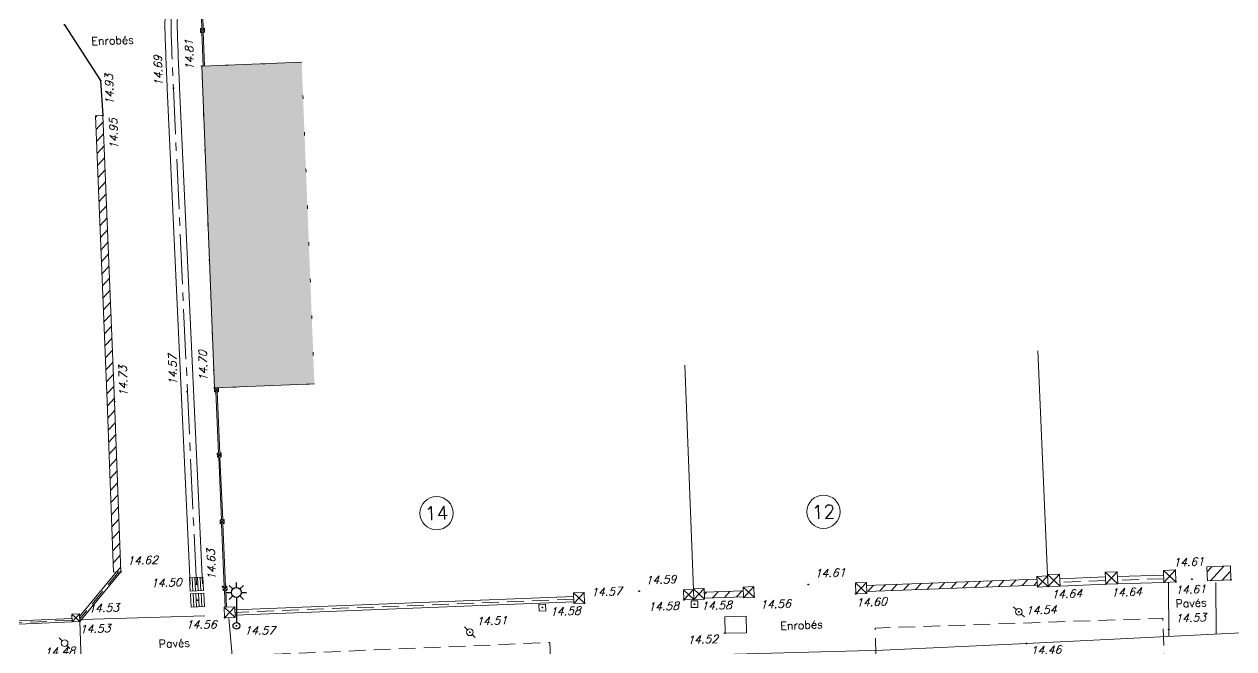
# Model space of a CAD drawing. Header units: metres. Extents: x 1373359 to 1376054, y 5226623 to 5228666.
# Drawn here: x 1375283.15 to 1375319.42, y 5226700.76 to 5226719.48 of the extents above; entities that cross this region are included whole.
import ezdxf
from ezdxf.enums import TextEntityAlignment as Align

# ---------------------------------------------------------------- set-up
doc = ezdxf.new("R2010")
doc.units = ezdxf.units.M
doc.header["$LTSCALE"] = 2
doc.header["$PDMODE"] = 32
doc.header["$PDSIZE"] = 0.02
for name, pattern in [('AXES2', [1.125, 0.75, -0.125, 0.125, -0.125]), ('INTERROMPU2', [0.375, 0.25, -0.125]), ('POINTILLE', [0.25, 0, -0.25])]:
    doc.linetypes.add(name, pattern=pattern)
doc.layers.get('0').update_dxf_attribs({"color": 6})
for name, color, linetype, lineweight in [('ASSEP_P_--GC--', 5, 'Continuous', 9), ('ASSEP_P_AFFCAR', 5, 'Continuous', 0), ('CAD_L_PARCELLE', 253, 'Continuous', 0), ('EAU_P_BCR', 4, 'Continuous', 9), ('EV_F_TEXNATSOL', 7, 'Continuous', 0), ('FDP_F_BATI', 7, 'Continuous', 9), ('FDP_F_TBATNUM', 7, 'Continuous', 9), ('FDP_L_BATI', 7, 'Continuous', 9), ('FDP_L_CLOT', 7, 'Continuous', 0), ('FDP_L_MURBAHUT', 7, 'Continuous', 9), ('FDP_L_MURPLEIN', 7, 'Continuous', 9), ('SIGH _L_LIGNE', 7, 'INTERROMPU2', 9), ('TEL_P_AFFREC', 6, 'Continuous', 9), ('VOIE_L_BORDREV', 252, 'Continuous', 0), ('VOIE_L_BORDURE', 7, 'Continuous', 9)]:
    doc.layers.add(name, color=color, linetype=linetype, lineweight=lineweight)
for name, color, linetype in [('ECLAI_P_SUPPE0', 6, 'Continuous'), ('FDP_P_SEUILPIE', 7, 'Continuous'), ('TopoAlt', 7, 'Continuous'), ('Topojis', 7, 'Continuous')]:
    doc.layers.add(name, color=color, linetype=linetype)
doc.styles.get("Standard").update_dxf_attribs({"font": 'romans.shx'})
pattern_1 = [(47.573795383, (0, 0), (-0.187489304115, 0.171358573881), [])]

# ---------------------------------------------------------------- blocks, each defined once
blk = doc.blocks.new('Tcpoint')
at = {"color": 0}
blk.add_point((0, 0), dxfattribs=at)
at = {"layer": 'TopoAlt'}
blk.add_attdef('ALT', (0.2, 0.2), '', height=0.24, dxfattribs=at)
blk = doc.blocks.new('CB006')
at = {"color": 0}
for p, q in [((-0.039996, 0.19998), (-0.039996, -0.19998)), ((0.039996, 0.19998), (0.039996, -0.19998)), ((0.039996, -0.19998), (0.039996, -0.19998))]:
    blk.add_line(p, q, dxfattribs=at)
for points in [[(-0.19998, -0.19998), (0.19998, -0.19998), (0.19998, 0.19998), (-0.19998, 0.19998), (-0.19998, -0.19998)], [(-0.119988, 0.19998), (-0.119988, -0.19998)], [(0.119988, 0.19998), (0.119988, -0.19998)]]:
    blk.add_lwpolyline(points, dxfattribs=at)
blk.add_point((0, 0), dxfattribs=at)
blk = doc.blocks.new('a001')
at = {"color": 0}
for points in [[(0.160355, 0.160355), (0.070711, 0.070711)], [(-0.070711, -0.070711), (-0.160355, -0.160355)]]:
    blk.add_lwpolyline(points, dxfattribs=at)
blk.add_circle((0, 0), 0.1, dxfattribs=at)
blk = doc.blocks.new('CB001')
at = {"color": 0, "linetype": 'Continuous'}
for p, q in [((0, 1), (0, 0)), ((0, 1), (1, 1)), ((1, 1), (1, 0)), ((0, 0), (1, 0))]:
    blk.add_line(p, q, dxfattribs=at)
blk = doc.blocks.new('CB012')
at = {"color": 0}
blk.add_line((0, 0), (0, 0), dxfattribs=at)
blk.add_lwpolyline([(-0.1, -0.1), (-0.1, 0.1), (0.1, 0.1), (0.1, -0.1)], close=True, dxfattribs=at)
blk = doc.blocks.new('l009')
at = {"color": 0}
for points in [[(-0.212132, 1.212132), (-0.106066, 1.106066)], [(0, 1.15), (0, 1.3)], [(0.212132, 1.212132), (0.106066, 1.106066)], [(-0.3, 1), (-0.15, 1)], [(-0.106066, 0.893934), (-0.212132, 0.787868)], [(0, 0.85), (0, 0.85), (0, 0.1)], [(0.106066, 0.893934), (0.212132, 0.787868)], [(0.15, 1), (0.3, 1)]]:
    blk.add_lwpolyline(points, dxfattribs=at)
for centre, radius in [((0, 1), 0.15), ((0, 0), 0.1)]:
    blk.add_circle(centre, radius, dxfattribs=at)

msp = doc.modelspace()

# ---------------------------------------------------------------- hatches: boundary and pattern name
at = {"layer": 'FDP_F_BATI'}
msp.add_hatch(color=9, dxfattribs=at).paths.add_polyline_path([(1375291.473, 5226718.336), (1375288.475, 5226718.218), (1375288.856, 5226708.579), (1375291.854, 5226708.697)])
at = {"layer": 'FDP_L_MURPLEIN'}
h = msp.add_hatch(dxfattribs=at)
h.set_pattern_fill('ANSI31', color=256, scale=0.08, style=0)
h.set_pattern_definition(pattern_1)
h.paths.add_polyline_path([(1375285.291, 5226716.736), (1375285.646, 5226708.167), (1375285.83, 5226703.058), (1375286.05, 5226703.066), (1375285.866, 5226708.175), (1375285.511, 5226716.745)])
h = msp.add_hatch(dxfattribs=at)
h.set_pattern_fill('ANSI31', color=256, scale=0.08, style=0)
h.set_pattern_definition(pattern_1)
h.paths.add_polyline_path([(1375319.312, 5226703.244), (1375318.608, 5226703.212), (1375318.627, 5226702.793), (1375319.331, 5226702.824)])
h = msp.add_hatch(dxfattribs=at)
h.set_pattern_fill('ANSI31', color=256, scale=0.08, style=0)
h.set_pattern_definition(pattern_1)
h.paths.add_polyline_path([(1375313.518, 5226702.849), (1375308.407, 5226702.658), (1375308.413, 5226702.478), (1375313.525, 5226702.67)])
h = msp.add_hatch(dxfattribs=at)
h.set_pattern_fill('ANSI31', color=256, scale=0.08, style=0)
h.set_pattern_definition(pattern_1)
h.paths.add_polyline_path([(1375304.708, 5226702.5), (1375303.545, 5226702.457), (1375303.551, 5226702.277), (1375304.714, 5226702.32)])

# ---------------------------------------------------------------- linework, layer by layer
at = {"layer": 'CAD_L_PARCELLE', "flags": 128}
for points in [[(1375313.543, 5226709.689), (1375313.832, 5226702.981)], [(1375303.223, 5226702.535), (1375302.962, 5226709.258)]]:
    msp.add_lwpolyline(points, dxfattribs=at)
at = {"layer": 'FDP_F_BATI', "color": 255, "linetype": 'POINTILLE', "ltscale": 2, "flags": 128}
msp.add_lwpolyline([(1375291.473, 5226718.336), (1375288.475, 5226718.218), (1375288.856, 5226708.579), (1375291.854, 5226708.697)], close=True, dxfattribs=at)
at = {"layer": 'FDP_F_TBATNUM'}
for centre in [(1375295.517, 5226704.823), (1375307.116, 5226704.866)]:
    msp.add_circle(centre, 0.499, dxfattribs=at)
at = {"layer": 'FDP_L_BATI', "flags": 128}
msp.add_lwpolyline([(1375291.473, 5226718.336), (1375288.475, 5226718.218), (1375288.856, 5226708.579), (1375291.854, 5226708.697)], dxfattribs=at)
at = {"layer": 'FDP_L_CLOT'}
for p, q in [((1375288.856, 5226708.579), (1375288.976, 5226708.584)), ((1375288.981, 5226708.464), (1375288.856, 5226708.579)), ((1375288.856, 5226708.579), (1375288.861, 5226708.459)), ((1375288.861, 5226708.459), (1375288.976, 5226708.584)), ((1375288.976, 5226708.584), (1375288.981, 5226708.464)), ((1375288.981, 5226708.464), (1375288.861, 5226708.459)), ((1375288.939, 5226706.622), (1375289.059, 5226706.627)), ((1375289.064, 5226706.507), (1375288.939, 5226706.622)), ((1375288.939, 5226706.622), (1375288.945, 5226706.502)), ((1375288.945, 5226706.502), (1375289.059, 5226706.627)), ((1375289.064, 5226706.507), (1375288.945, 5226706.502)), ((1375289.059, 5226706.627), (1375289.064, 5226706.507)), ((1375289.025, 5226704.624), (1375289.145, 5226704.629)), ((1375289.15, 5226704.509), (1375289.025, 5226704.624)), ((1375289.025, 5226704.624), (1375289.03, 5226704.504)), ((1375289.03, 5226704.504), (1375289.145, 5226704.629)), ((1375289.15, 5226704.509), (1375289.03, 5226704.504)), ((1375289.145, 5226704.629), (1375289.15, 5226704.509)), ((1375289.11, 5226702.626), (1375289.23, 5226702.631)), ((1375289.235, 5226702.511), (1375289.11, 5226702.626)), ((1375289.11, 5226702.626), (1375289.115, 5226702.506)), ((1375289.115, 5226702.506), (1375289.23, 5226702.631)), ((1375289.235, 5226702.511), (1375289.115, 5226702.506)), ((1375289.23, 5226702.631), (1375289.235, 5226702.511))]:
    msp.add_line(p, q, dxfattribs=at)
for points in [[(1375288.415, 5226721.233), (1375288.477, 5226719.354)], [(1375288.455, 5226721.234), (1375288.517, 5226719.355)], [(1375288.557, 5226719.356), (1375288.561, 5226719.236)], [(1375288.438, 5226719.352), (1375288.442, 5226719.232)], [(1375288.481, 5226719.234), (1375288.515, 5226718.219)], [(1375288.521, 5226719.235), (1375288.555, 5226718.22)], [(1375288.901, 5226708.461), (1375288.979, 5226706.624)], [(1375288.941, 5226708.462), (1375289.019, 5226706.626)], [(1375288.985, 5226706.504), (1375289.065, 5226704.626)], [(1375289.024, 5226706.506), (1375289.105, 5226704.627)], [(1375289.07, 5226704.506), (1375289.15, 5226702.627)], [(1375289.11, 5226704.507), (1375289.19, 5226702.629)], [(1375289.155, 5226702.508), (1375289.176, 5226702.008)], [(1375289.195, 5226702.509), (1375289.216, 5226702.01)]]:
    msp.add_lwpolyline(points, dxfattribs=at)
at = {"layer": 'FDP_L_CLOT', "flags": 128}
for points in [[(1375288.438, 5226719.352), (1375288.557, 5226719.356)], [(1375288.557, 5226719.356), (1375288.442, 5226719.232)], [(1375288.438, 5226719.352), (1375288.561, 5226719.236)], [(1375288.442, 5226719.232), (1375288.561, 5226719.236)]]:
    msp.add_lwpolyline(points, dxfattribs=at)
at = {"layer": 'FDP_L_MURBAHUT'}
for p, q in [((1375315.921, 5226703.066), (1375315.561, 5226703.052)), ((1375315.576, 5226702.692), (1375315.561, 5226703.052)), ((1375315.561, 5226703.052), (1375315.935, 5226702.707)), ((1375315.576, 5226702.692), (1375315.921, 5226703.066)), ((1375315.921, 5226703.066), (1375315.935, 5226702.707)), ((1375317.668, 5226703.121), (1375317.308, 5226703.109)), ((1375317.32, 5226702.75), (1375317.308, 5226703.109)), ((1375317.308, 5226703.109), (1375317.68, 5226702.761)), ((1375317.32, 5226702.75), (1375317.668, 5226703.121)), ((1375317.668, 5226703.121), (1375317.68, 5226702.761)), ((1375314.192, 5226702.996), (1375313.832, 5226702.981)), ((1375313.847, 5226702.622), (1375313.832, 5226702.981)), ((1375313.832, 5226702.981), (1375314.206, 5226702.636)), ((1375313.847, 5226702.622), (1375314.192, 5226702.996)), ((1375314.192, 5226702.996), (1375314.206, 5226702.636)), ((1375315.935, 5226702.707), (1375315.576, 5226702.692)), ((1375317.68, 5226702.761), (1375317.32, 5226702.75)), ((1375299.942, 5226702.445), (1375299.622, 5226702.432)), ((1375299.635, 5226702.113), (1375299.622, 5226702.432)), ((1375299.622, 5226702.432), (1375299.955, 5226702.126)), ((1375299.635, 5226702.113), (1375299.942, 5226702.445)), ((1375299.942, 5226702.445), (1375299.955, 5226702.126)), ((1375303.223, 5226702.535), (1375302.923, 5226702.525)), ((1375302.933, 5226702.225), (1375302.923, 5226702.525)), ((1375302.923, 5226702.525), (1375303.233, 5226702.235)), ((1375302.933, 5226702.225), (1375303.223, 5226702.535)), ((1375303.223, 5226702.535), (1375303.233, 5226702.235)), ((1375314.206, 5226702.636), (1375313.847, 5226702.622)), ((1375289.469, 5226702.02), (1375289.149, 5226702.007)), ((1375289.162, 5226701.687), (1375289.149, 5226702.007)), ((1375289.149, 5226702.007), (1375289.482, 5226701.7)), ((1375289.162, 5226701.687), (1375289.469, 5226702.02)), ((1375289.469, 5226702.02), (1375289.482, 5226701.7)), ((1375299.955, 5226702.126), (1375299.635, 5226702.113)), ((1375303.233, 5226702.235), (1375302.933, 5226702.225)), ((1375284.808, 5226701.804), (1375284.578, 5226701.794)), ((1375284.588, 5226701.564), (1375284.578, 5226701.794)), ((1375284.578, 5226701.794), (1375284.818, 5226701.574)), ((1375284.588, 5226701.564), (1375284.808, 5226701.804)), ((1375284.808, 5226701.804), (1375284.818, 5226701.574)), ((1375289.482, 5226701.7), (1375289.162, 5226701.687)), ((1375284.818, 5226701.574), (1375284.588, 5226701.564))]:
    msp.add_line(p, q, dxfattribs=at)
at = {"layer": 'FDP_L_MURBAHUT', "flags": 128}
for points in [[(1375285.921, 5226703.061), (1375284.812, 5226701.723)], [(1375315.567, 5226702.912), (1375314.197, 5226702.856)], [(1375315.576, 5226702.692), (1375314.206, 5226702.636)], [(1375317.313, 5226702.969), (1375315.926, 5226702.924)], [(1375317.32, 5226702.75), (1375315.935, 5226702.704)], [(1375299.627, 5226702.323), (1375289.473, 5226701.93)], [(1375299.633, 5226702.163), (1375289.479, 5226701.77)], [(1375284.584, 5226701.664), (1375281.123, 5226701.512)]]:
    msp.add_lwpolyline(points, dxfattribs=at)
at = {"layer": 'FDP_L_MURBAHUT', "linetype": 'INTERROMPU2'}
for points in [[(1375285.988, 5226703.063), (1375284.815, 5226701.648)], [(1375284.586, 5226701.614), (1375281.126, 5226701.462)]]:
    msp.add_lwpolyline(points, dxfattribs=at)
at = {"layer": 'FDP_L_MURBAHUT'}
for points in [[(1375286.05, 5226703.066), (1375284.818, 5226701.574)], [(1375284.588, 5226701.564), (1375281.128, 5226701.412)]]:
    msp.add_lwpolyline(points, dxfattribs=at)
at = {"layer": 'FDP_L_MURBAHUT', "linetype": 'INTERROMPU2', "flags": 128}
for points in [[(1375315.571, 5226702.802), (1375314.202, 5226702.746)], [(1375317.316, 5226702.86), (1375315.931, 5226702.814)], [(1375299.63, 5226702.243), (1375289.476, 5226701.85)]]:
    msp.add_lwpolyline(points, dxfattribs=at)
at = {"layer": 'FDP_L_MURPLEIN'}
for p, q in [((1375308.403, 5226702.748), (1375308.073, 5226702.735)), ((1375308.086, 5226702.406), (1375308.073, 5226702.735)), ((1375308.073, 5226702.735), (1375308.416, 5226702.418)), ((1375308.086, 5226702.406), (1375308.403, 5226702.748)), ((1375308.403, 5226702.748), (1375308.416, 5226702.418)), ((1375313.835, 5226702.941), (1375313.515, 5226702.929)), ((1375313.527, 5226702.61), (1375313.515, 5226702.929)), ((1375313.515, 5226702.929), (1375313.847, 5226702.622)), ((1375313.527, 5226702.61), (1375313.835, 5226702.941)), ((1375313.835, 5226702.941), (1375313.847, 5226702.622)), ((1375303.54, 5226702.566), (1375303.221, 5226702.555)), ((1375303.233, 5226702.235), (1375303.221, 5226702.555)), ((1375303.221, 5226702.555), (1375303.552, 5226702.247)), ((1375303.233, 5226702.235), (1375303.54, 5226702.566)), ((1375303.54, 5226702.566), (1375303.552, 5226702.247)), ((1375305.023, 5226702.622), (1375304.704, 5226702.61)), ((1375304.715, 5226702.29), (1375304.704, 5226702.61)), ((1375304.704, 5226702.61), (1375305.035, 5226702.302)), ((1375304.715, 5226702.29), (1375305.023, 5226702.622)), ((1375305.023, 5226702.622), (1375305.035, 5226702.302)), ((1375308.416, 5226702.418), (1375308.086, 5226702.406)), ((1375313.847, 5226702.622), (1375313.527, 5226702.61)), ((1375303.552, 5226702.247), (1375303.233, 5226702.235)), ((1375305.035, 5226702.302), (1375304.715, 5226702.29))]:
    msp.add_line(p, q, dxfattribs=at)
msp.add_lwpolyline([(1375285.291, 5226716.736), (1375285.646, 5226708.167), (1375285.83, 5226703.058), (1375286.05, 5226703.066), (1375285.866, 5226708.175), (1375285.511, 5226716.745)], close=True, dxfattribs=at)
at = {"layer": 'FDP_L_MURPLEIN', "flags": 128}
for points in [[(1375319.312, 5226703.244), (1375318.608, 5226703.212)], [(1375318.608, 5226703.212), (1375318.627, 5226702.793)], [(1375319.312, 5226703.244), (1375319.331, 5226702.824)], [(1375313.518, 5226702.849), (1375308.407, 5226702.658)], [(1375319.331, 5226702.824), (1375318.627, 5226702.793)], [(1375303.545, 5226702.457), (1375304.708, 5226702.5)], [(1375303.551, 5226702.277), (1375304.714, 5226702.32)], [(1375313.525, 5226702.67), (1375308.413, 5226702.478)]]:
    msp.add_lwpolyline(points, dxfattribs=at)
at = {"layer": 'FDP_P_SEUILPIE', "flags": 128}
msp.add_lwpolyline([(1375284.359, 5226719.456), (1375285.445, 5226717.79), (1375285.511, 5226716.745)], dxfattribs=at)
at = {"layer": 'SIGH _L_LIGNE', "flags": 128}
for points in [[(1375317.353, 5226699.757), (1375308.728, 5226699.459), (1375308.661, 5226701.378), (1375317.287, 5226701.675)], [(1375290.36, 5226698.687), (1375290.28, 5226700.581), (1375298.91, 5226700.947), (1375298.99, 5226699.053)]]:
    msp.add_lwpolyline(points, close=True, dxfattribs=at)
at = {"layer": 'VOIE_L_BORDREV', "flags": 128}
for points in [[(1375317.457, 5226702.731), (1375317.471, 5226701.131)], [(1375318.878, 5226702.743), (1375318.891, 5226701.2)], [(1375288.574, 5226701.744), (1375284.884, 5226701.639)], [(1375284.818, 5226701.574), (1375284.881, 5226699.807)]]:
    msp.add_lwpolyline(points, dxfattribs=at)
at = {"layer": 'VOIE_L_BORDREV'}
msp.add_lwpolyline([(1375289.44, 5226699.998), (1375289.294, 5226701.666)], dxfattribs=at)
at = {"layer": 'VOIE_L_BORDURE', "flags": 128}
for points in [[(1375288.132, 5226702.685), (1375287.442, 5226717.55, -0.003845), (1375287.373, 5226719.329, -0.108391), (1375287.667, 5226720.901), (1375289.485, 5226726.668), (1375292.151, 5226735.334)], [(1375288.502, 5226702.702), (1375287.812, 5226717.567, -0.003845), (1375287.743, 5226719.34, -0.109685), (1375288.015, 5226720.773), (1375289.839, 5226726.558), (1375292.505, 5226735.225)]]:
    msp.add_lwpolyline(points, format="xyb", dxfattribs=at)
at = {"layer": 'VOIE_L_BORDURE', "linetype": 'AXES2', "flags": 128}
msp.add_lwpolyline([(1375288.317, 5226702.693), (1375287.627, 5226717.559, -0.003845), (1375287.558, 5226719.334, -0.109012), (1375287.841, 5226720.837), (1375289.662, 5226726.613), (1375292.328, 5226735.28)], format="xyb", dxfattribs=at)
at = {"layer": 'VOIE_L_BORDURE'}
msp.add_lwpolyline([(1375288.887, 5226699.974), (1375299.205, 5226700.422), (1375303.33, 5226700.565), (1375308.899, 5226700.713), (1375313.201, 5226700.922), (1375323.053, 5226701.404), (1375330.989, 5226701.645), (1375338.981, 5226702.011), (1375351.783, 5226702.548), (1375363.05, 5226703.048), (1375374.991, 5226703.526), (1375382.351, 5226703.817)], dxfattribs=at)

# ---------------------------------------------------------------- block references
at = {"layer": 'ASSEP_P_--GC--', "yscale": -0.999999999997848, "rotation": 2.659154544585635}
for p in [(1375288.317, 5226702.693), (1375288.35, 5226702.217)]:
    msp.add_blockref('CB006', p, dxfattribs=at)
at = {"layer": 'ASSEP_P_AFFCAR', "yscale": -1.000000000001004, "rotation": 2.239224516182523}
msp.add_blockref('CB012', (1375298.688, 5226701.992), dxfattribs=at)
at = {"layer": 'ASSEP_P_AFFCAR', "yscale": -1}
msp.add_blockref('CB012', (1375303.247, 5226702.096), dxfattribs=at)
at = {"layer": 'EAU_P_BCR', "yscale": -0.9999999999977532, "rotation": 2.30462397090405}
msp.add_blockref('a001', (1375312.97, 5226701.867), dxfattribs=at)
at = {"layer": 'EAU_P_BCR', "yscale": -1}
for p in [(1375296.516, 5226701.254), (1375284.367, 5226700.929)]:
    msp.add_blockref('a001', p, dxfattribs=at)
at = {"layer": 'ECLAI_P_SUPPE0'}
msp.add_blockref('l009', (1375289.515, 5226701.448), dxfattribs=at)
at = {"layer": 'TEL_P_AFFREC', "xscale": 0.6341222252058863, "yscale": 0.4980327401733263, "rotation": 181.1432260446529}
msp.add_blockref('CB001', (1375304.795, 5226701.733), dxfattribs=at)
at = {"layer": 'Topojis'}
ref = msp.add_blockref('Tcpoint', (1375284.359, 5226719.456), dxfattribs=dict(at, rotation=2.239224516182523))
ref.add_attrib('ALT', '14.95', (1375284.551, 5226719.664), dxfattribs={"layer": 'TopoAlt', "height": 0.24, "rotation": 2.2392, "oblique": 18})
ref = msp.add_blockref('Tcpoint', (1375288.475, 5226718.218), dxfattribs=dict(at, rotation=91.97656697448032))
ref.add_attrib('ALT', '14.81', (1375288.24, 5226718.095), dxfattribs={"layer": 'TopoAlt', "height": 0.24, "rotation": 91.9766, "oblique": 18})
ref = msp.add_blockref('Tcpoint', (1375287.627, 5226717.559), dxfattribs=dict(at, rotation=91.97656697448032))
ref.add_attrib('ALT', '14.69', (1375287.309, 5226717.618), dxfattribs={"layer": 'TopoAlt', "height": 0.24, "rotation": 91.9766, "oblique": 18})
ref = msp.add_blockref('Tcpoint', (1375285.445, 5226717.79), dxfattribs=dict(at, rotation=91.97656697448032))
ref.add_attrib('ALT', '14.93', (1375285.843, 5226717.06), dxfattribs={"layer": 'TopoAlt', "height": 0.24, "rotation": 91.9766, "oblique": 18})
ref = msp.add_blockref('Tcpoint', (1375285.511, 5226716.745), dxfattribs=dict(at, rotation=91.97656697448032))
ref.add_attrib('ALT', '14.95', (1375285.972, 5226715.732), dxfattribs={"layer": 'TopoAlt', "height": 0.24, "rotation": 91.9766, "oblique": 18})
ref = msp.add_blockref('Tcpoint', (1375288.037, 5226708.462), dxfattribs=dict(at, rotation=91.59378567413638))
ref.add_attrib('ALT', '14.57', (1375287.74, 5226708.656), dxfattribs={"layer": 'TopoAlt', "height": 0.24, "rotation": 91.5938, "oblique": 18})
ref = msp.add_blockref('Tcpoint', (1375288.856, 5226708.579), dxfattribs=dict(at, rotation=91.59378567413638))
ref.add_attrib('ALT', '14.70', (1375288.65, 5226708.773), dxfattribs={"layer": 'TopoAlt', "height": 0.24, "rotation": 91.5938, "oblique": 18})
ref = msp.add_blockref('Tcpoint', (1375285.866, 5226708.175), dxfattribs=dict(at, rotation=91.59378567413638))
ref.add_attrib('ALT', '14.73', (1375286.253, 5226708.317), dxfattribs={"layer": 'TopoAlt', "height": 0.24, "rotation": 91.5938, "oblique": 18})
ref = msp.add_blockref('Tcpoint', (1375289.11, 5226702.626), dxfattribs=dict(at, rotation=92.2543633160957))
ref.add_attrib('ALT', '14.63', (1375288.902, 5226702.818), dxfattribs={"layer": 'TopoAlt', "height": 0.24, "rotation": 92.2544, "oblique": 18})
ref = msp.add_blockref('Tcpoint', (1375286.05, 5226703.066), dxfattribs=dict(at, rotation=2.239224516182523))
ref.add_attrib('ALT', '14.62', (1375286.242, 5226703.273), dxfattribs={"layer": 'TopoAlt', "height": 0.24, "rotation": 2.2392, "oblique": 18})
ref = msp.add_blockref('Tcpoint', (1375318.161, 5226702.847), dxfattribs=dict(at, rotation=2.30462397090405))
ref.add_attrib('ALT', '14.61', (1375317.6, 5226703.223), dxfattribs={"layer": 'TopoAlt', "height": 0.24, "rotation": 2.3046, "oblique": 18})
ref = msp.add_blockref('Tcpoint', (1375306.659, 5226702.685), dxfattribs=dict(at, rotation=2.30462397090405))
ref.add_attrib('ALT', '14.61', (1375306.851, 5226702.893), dxfattribs={"layer": 'TopoAlt', "height": 0.24, "rotation": 2.3046, "oblique": 18})
ref = msp.add_blockref('Tcpoint', (1375319.331, 5226702.824), dxfattribs=dict(at, rotation=2.30462397090405))
ref.add_attrib('ALT', '14.61', (1375319.523, 5226703.032), dxfattribs={"layer": 'TopoAlt', "height": 0.24, "rotation": 2.3046, "oblique": 18})
ref = msp.add_blockref('Tcpoint', (1375288.317, 5226702.693), dxfattribs=dict(at, rotation=2.239224516182523))
ref.add_attrib('ALT', '14.50', (1375286.953, 5226702.604), dxfattribs={"layer": 'TopoAlt', "height": 0.24, "rotation": 2.2392, "oblique": 18})
ref = msp.add_blockref('Tcpoint', (1375301.588, 5226702.484), dxfattribs=dict(at, rotation=2.239224516182523))
ref.add_attrib('ALT', '14.59', (1375301.78, 5226702.692), dxfattribs={"layer": 'TopoAlt', "height": 0.24, "rotation": 2.2392, "oblique": 18})
ref = msp.add_blockref('Tcpoint', (1375315.576, 5226702.692), dxfattribs=dict(at, rotation=2.30462397090405))
ref.add_attrib('ALT', '14.64', (1375315.74, 5226702.318), dxfattribs={"layer": 'TopoAlt', "height": 0.24, "rotation": 2.3046, "oblique": 18})
ref = msp.add_blockref('Tcpoint', (1375317.68, 5226702.761), dxfattribs=dict(at, rotation=2.30462397090405))
ref.add_attrib('ALT', '14.61', (1375317.661, 5226702.398), dxfattribs={"layer": 'TopoAlt', "height": 0.24, "rotation": 2.3046, "oblique": 18})
ref = msp.add_blockref('Tcpoint', (1375299.955, 5226702.126), dxfattribs=dict(at, rotation=2.239224516182523))
ref.add_attrib('ALT', '14.57', (1375300.147, 5226702.333), dxfattribs={"layer": 'TopoAlt', "height": 0.24, "rotation": 2.2392, "oblique": 18})
ref = msp.add_blockref('Tcpoint', (1375305.035, 5226702.302), dxfattribs=dict(at, rotation=2.30462397090405))
ref.add_attrib('ALT', '14.56', (1375305.216, 5226701.96), dxfattribs={"layer": 'TopoAlt', "height": 0.24, "rotation": 2.3046, "oblique": 18})
ref = msp.add_blockref('Tcpoint', (1375308.086, 5226702.406), dxfattribs=dict(at, rotation=2.30462397090405))
ref.add_attrib('ALT', '14.60', (1375308.091, 5226702.02), dxfattribs={"layer": 'TopoAlt', "height": 0.24, "rotation": 2.3046, "oblique": 18})
ref = msp.add_blockref('Tcpoint', (1375313.847, 5226702.622), dxfattribs=dict(at, rotation=2.30462397090405))
ref.add_attrib('ALT', '14.64', (1375313.945, 5226702.267), dxfattribs={"layer": 'TopoAlt', "height": 0.24, "rotation": 2.3046, "oblique": 18})
ref = msp.add_blockref('Tcpoint', (1375284.884, 5226701.639), dxfattribs=dict(at, rotation=2.239224516182523))
ref.add_attrib('ALT', '14.53', (1375285.076, 5226701.846), dxfattribs={"layer": 'TopoAlt', "height": 0.24, "rotation": 2.2392, "oblique": 18})
ref = msp.add_blockref('Tcpoint', (1375298.688, 5226701.992), dxfattribs=dict(at, rotation=2.239224516182523))
ref.add_attrib('ALT', '14.58', (1375298.916, 5226701.747), dxfattribs={"layer": 'TopoAlt', "height": 0.24, "rotation": 2.2392, "oblique": 18})
ref = msp.add_blockref('Tcpoint', (1375302.933, 5226702.225), dxfattribs=dict(at, rotation=2.239224516182523))
ref.add_attrib('ALT', '14.58', (1375301.861, 5226701.895), dxfattribs={"layer": 'TopoAlt', "height": 0.24, "rotation": 2.2392, "oblique": 18})
ref = msp.add_blockref('Tcpoint', (1375303.247, 5226702.096), dxfattribs=dict(at, rotation=2.239224516182523))
ref.add_attrib('ALT', '14.58', (1375303.447, 5226701.919), dxfattribs={"layer": 'TopoAlt', "height": 0.24, "rotation": 2.2392, "oblique": 18})
ref = msp.add_blockref('Tcpoint', (1375312.97, 5226701.867), dxfattribs=dict(at, rotation=2.30462397090405))
ref.add_attrib('ALT', '14.54', (1375313.179, 5226701.783), dxfattribs={"layer": 'TopoAlt', "height": 0.24, "rotation": 2.3046, "oblique": 18})
ref = msp.add_blockref('Tcpoint', (1375289.162, 5226701.687), dxfattribs=at)
ref.add_attrib('ALT', '14.56', (1375287.994, 5226701.365), dxfattribs={"layer": 'TopoAlt', "height": 0.24, "oblique": 18})
ref = msp.add_blockref('Tcpoint', (1375296.516, 5226701.254), dxfattribs=dict(at, rotation=2.239224516182523))
ref.add_attrib('ALT', '14.51', (1375296.708, 5226701.461), dxfattribs={"layer": 'TopoAlt', "height": 0.24, "rotation": 2.2392, "oblique": 18})
ref = msp.add_blockref('Tcpoint', (1375317.469, 5226701.341), dxfattribs=dict(at, rotation=2.30462397090405))
ref.add_attrib('ALT', '14.53', (1375317.661, 5226701.549), dxfattribs={"layer": 'TopoAlt', "height": 0.24, "rotation": 2.3046, "oblique": 18})
ref = msp.add_blockref('Tcpoint', (1375284.818, 5226701.574), dxfattribs=dict(at, rotation=2.239224516182523))
ref.add_attrib('ALT', '14.53', (1375284.819, 5226701.222), dxfattribs={"layer": 'TopoAlt', "height": 0.24, "rotation": 2.2392, "oblique": 18})
ref = msp.add_blockref('Tcpoint', (1375289.515, 5226701.448), dxfattribs=at)
ref.add_attrib('ALT', '14.57', (1375289.749, 5226701.189), dxfattribs={"layer": 'TopoAlt', "height": 0.24, "oblique": 18})
ref = msp.add_blockref('Tcpoint', (1375304.155, 5226701.222), dxfattribs=dict(at, rotation=2.30462397090405))
ref.add_attrib('ALT', '14.52', (1375303.034, 5226700.902), dxfattribs={"layer": 'TopoAlt', "height": 0.24, "rotation": 2.3046, "oblique": 18})
ref = msp.add_blockref('Tcpoint', (1375313.201, 5226700.922), dxfattribs=dict(at, rotation=2.30462397090405))
ref.add_attrib('ALT', '14.46', (1375313.323, 5226700.581), dxfattribs={"layer": 'TopoAlt', "height": 0.24, "rotation": 2.3046, "oblique": 18})
ref = msp.add_blockref('Tcpoint', (1375283.569, 5226700.33), dxfattribs=dict(at, rotation=2.493140380770722))
ref.add_attrib('ALT', '14.48', (1375283.76, 5226700.538), dxfattribs={"layer": 'TopoAlt', "height": 0.24, "rotation": 2.4931, "oblique": 18})

# ---------------------------------------------------------------- texts
at = {"layer": 'EV_F_TEXNATSOL'}
for s, rotation, p in [('Enrobés', 2.0108, (1375285.173, 5226718.848, -14.421)), ('Pavés', 2.4328, (1375317.675, 5226701.99, -14.421)), ('Enrobés', 2.286, (1375305.827, 5226701.324, -14.421)), ('Pavés', 2.4328, (1375287.194, 5226700.782, -14.421))]:
    msp.add_text(s, height=0.24, rotation=rotation, dxfattribs=at).set_placement(p)
at = {"layer": 'FDP_F_TBATNUM'}
for s, p in [('14', (1375295.517, 5226704.823)), ('12', (1375307.116, 5226704.866))]:
    msp.add_text(s, height=0.406, rotation=2.3569, dxfattribs=at).set_placement(p, align=Align.MIDDLE_CENTER)

doc.saveas('drawing.dxf')
